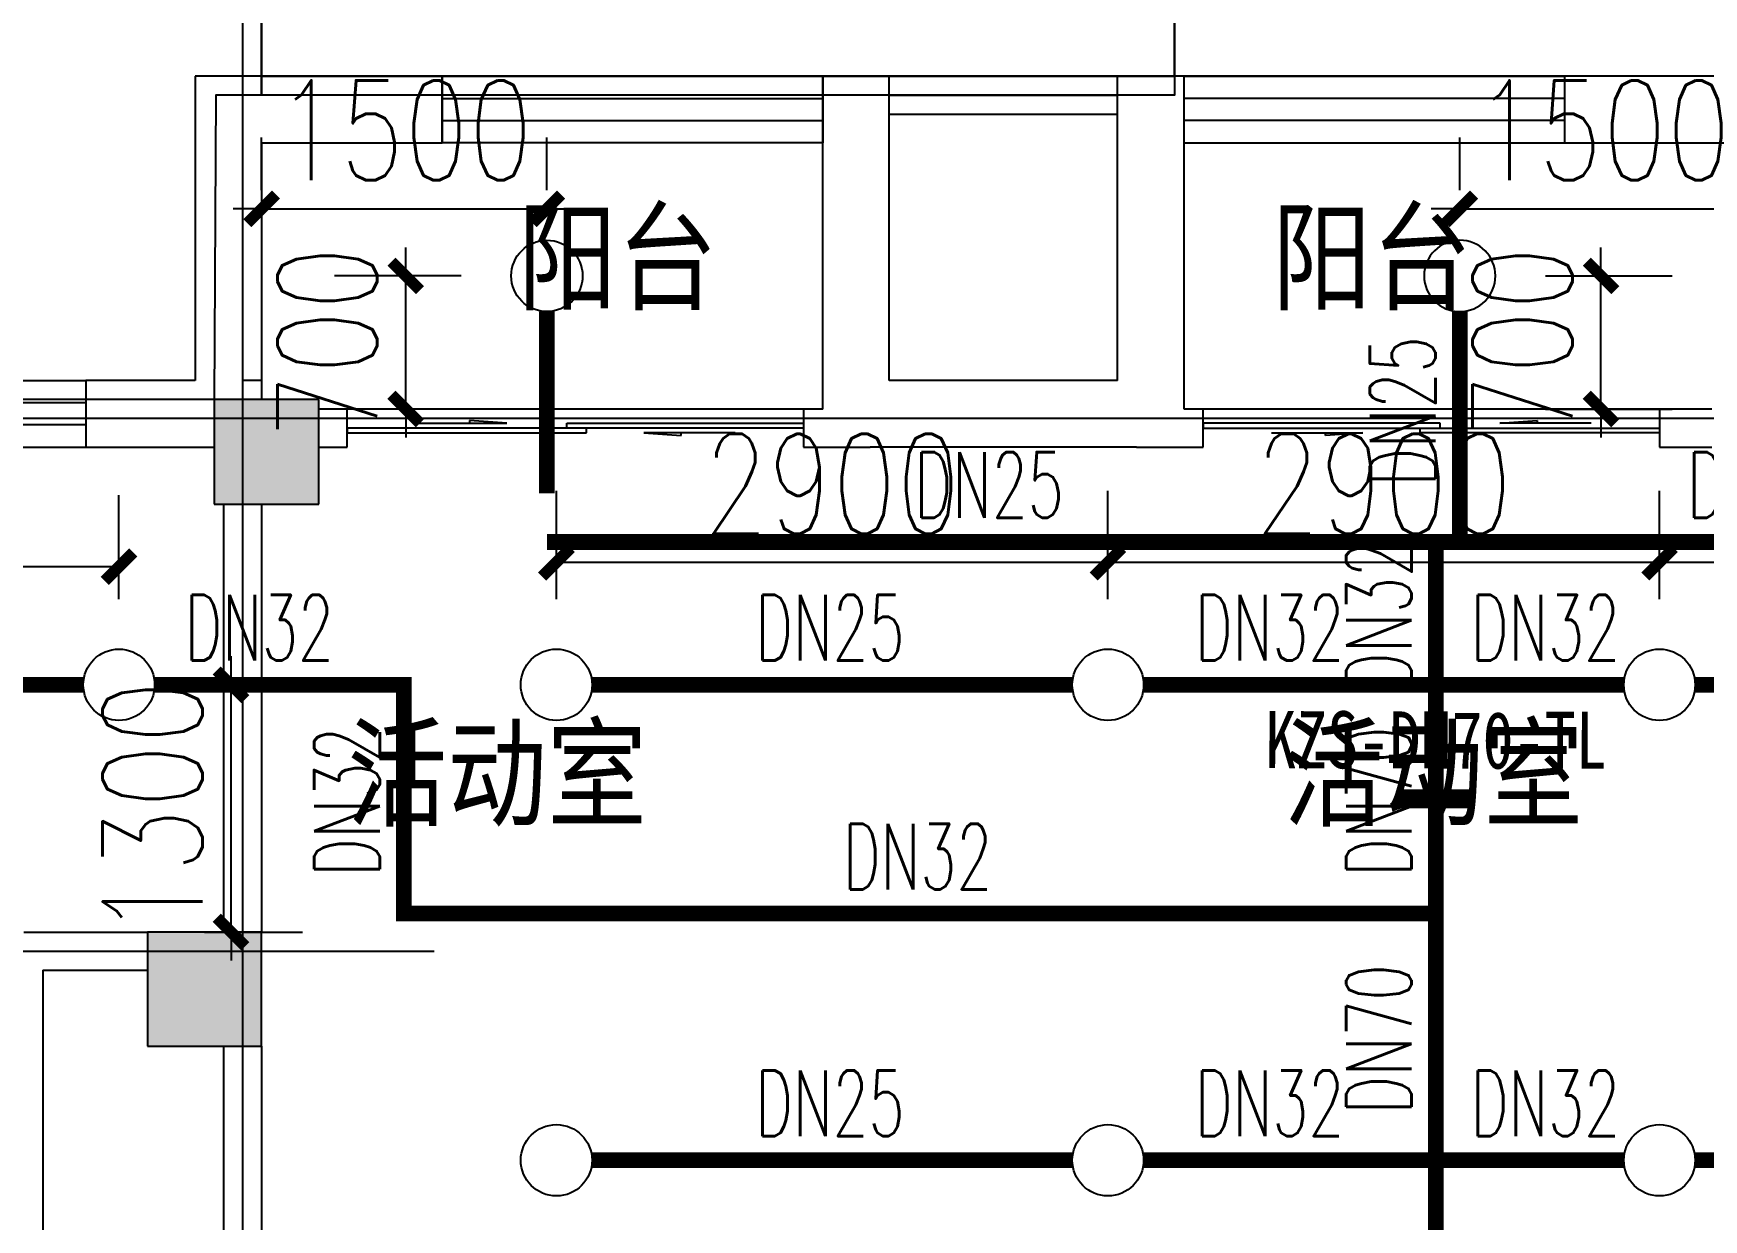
# Model space of a CAD drawing. Extents: x 0 to 2838408, y -923048 to 203859.
# Drawn here: x 2739663 to 2748444, y -195704 to -189467 of the extents above; entities that cross this region are included whole.
import ezdxf
from ezdxf.enums import TextEntityAlignment as Align

# ---------------------------------------------------------------- set-up
doc = ezdxf.new("R2010")
doc.units = 0
doc.header["$LTSCALE"] = 1000
for name, color, linetype in [('COLUMN', 9, 'Continuous'), ('DIM_喷淋', 3, 'Continuous'), ('DOTE', 8, 'Continuous'), ('E2-栏杆', 92, 'Continuous'), ('E2-楼梯、坡道', 52, 'Continuous'), ('EQUIP_喷头', 7, 'Continuous'), ('GROUND', 2, 'Continuous'), ('PIPE-喷淋', 6, 'Continuous'), ('PUB_HATCH', 8, 'Continuous'), ('PUB_TEXT', 7, 'Continuous'), ('TEXT_喷淋', 7, 'Continuous'), ('TWT_DIM', 3, 'Continuous'), ('WALL', 9, 'Continuous'), ('WINDOW', 4, 'Continuous'), ('XREF', 8, 'Continuous'), ('抗震支吊架', 2, 'Continuous')]:
    doc.layers.add(name, color=color, linetype=linetype)
doc.styles.add('_TCH_DIM_T3', font='SIMPLEX', dxfattribs={"width": 0.75, "bigfont": 'HZTXT'})
doc.styles.add('_TWT_PIPEDN', font='SIMPLEX', dxfattribs={"width": 0.8, "height": 2.3, "bigfont": 'HZTXT'})
doc.styles.add('kzcad', font='', dxfattribs={"width": 0.8})
doc.styles.get("Standard").update_dxf_attribs({"font": 'geniso.shx', "bigfont": 'hztxt.shx'})
doc.styles.get('kzcad').set_extended_font_data('SimSun')
doc.dimstyles.new('_TWT_ARCH&&150', dxfattribs={"dimtxt": 525, "dimasz": 150, "dimexe": 375, "dimexo": 450, "dimgap": 150, "dimtad": 1, "dimdec": 0, "dimzin": 0, "dimdsep": 46, "dimtxsty": '_TCH_DIM_T3', "dimblk": 'ARCHTICK', "dimcen": 0.09, "dimclrt": 7, "dimazin": 2, "dimtfac": 1, "dimtdec": 0, "dimtix": 1, "dimtmove": 2, "dimatfit": 3, "dimfxl": 1, "dimtolj": 1, "dimtzin": 0, "dimarcsym": 0})

# ---------------------------------------------------------------- blocks, each defined once
blk = doc.blocks.new('$WINLIB2D$00000001')
at = {"color": 0}
for points in [[(-0.5, 0.5), (-0.5, -0.5)], [(-0.5, 0.5), (0.5, 0.5)], [(0.5, -0.5), (0.5, 0.5)], [(0.5, 0.1667), (-0.5, 0.1667)], [(0.5, -0.1667), (-0.5, -0.1667)], [(-0.5, -0.5), (0.5, -0.5)]]:
    blk.add_lwpolyline(points, dxfattribs=at)
blk = doc.blocks.new('$DorLib2D$00000131')
at = {"color": 0, "linetype": 'Continuous'}
for p, q in [((0.15, 0.125), (0.2319, 0.1973)), ((0.2319, 0.1973), (0.2319, 0.125)), ((-0.5, 0.125), (-0.5, 0)), ((0.0192, 0.125), (-0.5, 0.125)), ((0.0192, 0), (0.0192, 0.125)), ((0.35, 0.125), (0.15, 0.125)), ((-0.5, 0), (0.0192, 0)), ((-0.024, 0), (0.5, 0)), ((-0.024, -0.125), (-0.024, 0)), ((0.5, 0), (0.5, -0.125)), ((-0.35, -0.125), (-0.15, -0.125)), ((-0.2319, -0.1973), (-0.2319, -0.125)), ((-0.15, -0.125), (-0.2319, -0.1973)), ((0.5, -0.125), (-0.024, -0.125))]:
    blk.add_line(p, q, dxfattribs=at)
blk = doc.blocks.new('1F1')
at = {"layer": 'PUB_HATCH'}
for points in [[(2405116.7, -191392.2), (2404566.7, -191392.2), (2404566.7, -191942.2), (2405116.7, -191942.2)], [(2404816.7, -194192.2), (2404216.7, -194192.2), (2404216.7, -194792.2), (2404816.7, -194792.2)]]:
    blk.add_hatch(color=256, dxfattribs=at).paths.add_polyline_path(points)
at = {"layer": 'COLUMN'}
for p, q in [((2405116.7, -191392.2), (2404566.7, -191392.2)), ((2404566.7, -191392.2), (2404566.7, -191942.2)), ((2405116.7, -191942.2), (2405116.7, -191392.2)), ((2404566.7, -191942.2), (2405116.7, -191942.2)), ((2404816.7, -194192.2), (2404216.7, -194192.2)), ((2404216.7, -194192.2), (2404216.7, -194792.2)), ((2404816.7, -194792.2), (2404816.7, -194192.2)), ((2404216.7, -194792.2), (2404816.7, -194792.2))]:
    blk.add_line(p, q, dxfattribs=at)
at = {"layer": 'DOTE'}
for p, q in [((2404716.7, -187892.2), (2404716.7, -271092.2)), ((2453916.7, -191492.2), (2343216.7, -191492.2)), ((2392758.5, -194292.2), (2405723.1, -194292.2))]:
    blk.add_line(p, q, dxfattribs=at)
at = {"layer": 'E2-栏杆'}
for points in [[(2408116.7, -189792.2), (2409316.7, -189792.2)], [(2408116.7, -189892.2), (2409316.7, -189892.2)]]:
    blk.add_lwpolyline(points, dxfattribs=at)
at = {"layer": 'E2-楼梯、坡道'}
for points in [[(2393316.7, -191392.2), (2393316.7, -189792.2), (2393116.7, -189792.2), (2393116.7, -188292.2), (2404816.7, -188292.2), (2404816.7, -189792.2), (2404576.7, -189792.2), (2404566.7, -191392.2)], [(2404816.7, -188392.2), (2409616.7, -188392.2), (2409616.7, -189692.2), (2404816.7, -189692.2)], [(2409616.7, -189692.2), (2409616.7, -189792.2), (2404816.7, -189792.2), (2404816.7, -189692.2)]]:
    blk.add_lwpolyline(points, close=True, dxfattribs=at)
at = {"layer": 'GROUND'}
blk.add_line((2409616.7, -189692.2), (2409616.7, -188492.2), dxfattribs=at)
blk.add_lwpolyline([(2436359.3, -189692.2), (2409616.7, -189692.2)], dxfattribs=at)
at = {"layer": 'WALL'}
for p, q in [((2405766.7, -189692.2), (2404466.7, -189692.2)), ((2404466.7, -189692.2), (2404466.7, -191292.2)), ((2405766.7, -190042.2), (2405766.7, -189692.2)), ((2408116.7, -189692.2), (2407766.7, -189692.2)), ((2407766.7, -189692.2), (2407766.7, -190042.2)), ((2408116.7, -191292.2), (2408116.7, -189692.2)), ((2409316.7, -191292.2), (2409316.7, -189692.2)), ((2409666.7, -189692.2), (2409316.7, -189692.2)), ((2409666.7, -190042.2), (2409666.7, -189692.2)), ((2412716.7, -189692.2), (2411666.7, -189692.2)), ((2411666.7, -189692.2), (2411666.7, -190042.2)), ((2404816.7, -190042.2), (2405766.7, -190042.2)), ((2404816.7, -190042.2), (2404816.7, -191392.2)), ((2407766.7, -191442.2), (2407766.7, -190042.2)), ((2409666.7, -191442.2), (2409666.7, -190042.2)), ((2411666.7, -190042.2), (2412616.7, -190042.2)), ((2404466.7, -191292.2), (2403891.7, -191292.2)), ((2403891.7, -191292.2), (2403891.7, -191642.2)), ((2404816.7, -191292.2), (2404716.7, -191292.2)), ((2404716.7, -191292.2), (2404716.7, -191392.2)), ((2409316.7, -191292.2), (2408116.7, -191292.2)), ((2405266.7, -191442.2), (2405116.7, -191442.2)), ((2405266.7, -191642.2), (2405266.7, -191442.2)), ((2407766.7, -191442.2), (2407666.7, -191442.2)), ((2407666.7, -191442.2), (2407666.7, -191642.2)), ((2409766.7, -191442.2), (2409666.7, -191442.2)), ((2409766.7, -191642.2), (2409766.7, -191442.2)), ((2412441.7, -191442.2), (2412166.7, -191442.2)), ((2412166.7, -191442.2), (2412166.7, -191642.2)), ((2404666.7, -191492.2), (2404666.7, -191492.2)), ((2404691.7, -191492.2), (2404691.7, -191492.2)), ((2404716.7, -191492.2), (2404716.7, -191492.2)), ((2403891.7, -191642.2), (2404566.7, -191642.2)), ((2405116.7, -191642.2), (2405266.7, -191642.2)), ((2407666.7, -191642.2), (2408016.7, -191642.2)), ((2409416.7, -191642.2), (2408016.7, -191642.2)), ((2409416.7, -191642.2), (2409766.7, -191642.2)), ((2412166.7, -191642.2), (2412441.7, -191642.2)), ((2404616.7, -191942.2), (2404616.7, -194192.2)), ((2404816.7, -191942.2), (2404816.7, -194192.2)), ((2403566.7, -194192.2), (2404216.7, -194192.2)), ((2403666.7, -194392.2), (2404216.7, -194392.2)), ((2403666.7, -194392.2), (2403666.7, -196742.2)), ((2404616.7, -194792.2), (2404616.7, -196592.2)), ((2404816.7, -194792.2), (2404816.7, -196592.2))]:
    blk.add_line(p, q, dxfattribs=at)
at = {"layer": 'WINDOW'}
for p, q in [((2407666.7, -191442.2), (2405266.7, -191442.2)), ((2412166.7, -191442.2), (2409766.7, -191442.2))]:
    blk.add_line(p, q, dxfattribs=at)
at = {"layer": 'WINDOW', "rotation": 180}
for name, p, xscale, yscale, zscale in [('$WINLIB2D$00000001', (2406766.7, -189867.2), 2000, 350, 2000), ('$WINLIB2D$00000001', (2410666.7, -189867.2), -2000, 350, -2000), ('$DorLib2D$00000131', (2406466.7, -191542.2), 2400, -200, 2400), ('$DorLib2D$00000131', (2410966.7, -191542.2), -2400, -200, -2400)]:
    blk.add_blockref(name, p, dxfattribs=dict(at, xscale=xscale, yscale=yscale, zscale=zscale))
at = {"layer": 'WINDOW', "xscale": 1800, "yscale": -350, "zscale": 1800}
blk.add_blockref('$WINLIB2D$00000001', (2402991.7, -191467.2), dxfattribs=at)
at = {"layer": 'PUB_TEXT'}
for s, p in [('阳台', (2406162.1, -190924.1)), ('阳台', (2410129.2, -190924.1)), ('活动室', (2405267.2, -193638.3)), ('活动室', (2410190.8, -193638.3))]:
    blk.add_text(s, height=525, dxfattribs=at).set_placement(p)
blk = doc.blocks.new('_ArchTick')
at = {"color": 0, "linetype": 'ByBlock', "const_width": 0.4}
blk.add_lwpolyline([(-0.5, -0.5), (0.5, 0.5)], dxfattribs=at)
blk = doc.blocks.new('*D1476')
at = {"layer": 'Defpoints', "color": 0, "linetype": 'ByBlock', "transparency": 16777216}
for p in [(2747162.5, -190742.2), (2747904.8, -190742.2), (2747162.5, -191442.2)]:
    blk.add_point(p, dxfattribs=at)
at = {"layer": 'TWT_DIM', "color": 0, "linetype": 'ByBlock', "lineweight": -2, "transparency": 16777216}
for p, q in [((2747904.8, -190742.2), (2747904.8, -190592.2)), ((2747612.5, -190742.2), (2748279.8, -190742.2)), ((2747904.8, -191442.2), (2747904.8, -190742.2)), ((2747612.5, -191442.2), (2748279.8, -191442.2)), ((2747904.8, -191442.2), (2747904.8, -191592.2))]:
    blk.add_line(p, q, dxfattribs=at)
at = {"layer": 'TWT_DIM', "color": 0, "linetype": 'ByBlock', "lineweight": -2, "transparency": 16777216, "xscale": 150, "yscale": 150, "zscale": 150}
for p, rotation in [((2747904.8, -190742.2), 270), ((2747904.8, -191442.2), 90)]:
    blk.add_blockref('_ArchTick', p, dxfattribs=dict(at, rotation=rotation))
at = {"layer": 'TWT_DIM', "color": 7, "linetype": 'ByBlock', "transparency": 16777216, "insert": (2747492.3, -191092.2), "char_height": 525, "attachment_point": 5, "rotation": 90, "style": '_TCH_DIM_T3'}
blk.add_mtext('\\A1;700', dxfattribs=at)
blk = doc.blocks.new('*D1477')
at = {"layer": 'Defpoints', "color": 0, "linetype": 'ByBlock', "transparency": 16777216}
for p in [(2748662.5, -190389.4), (2747162.5, -190742.2), (2748662.5, -190742.2)]:
    blk.add_point(p, dxfattribs=at)
at = {"layer": 'TWT_DIM', "color": 0, "linetype": 'ByBlock', "lineweight": -2, "transparency": 16777216}
for p, q in [((2747162.5, -190292.2), (2747162.5, -190014.4)), ((2748662.5, -190292.2), (2748662.5, -190014.4)), ((2747162.5, -190389.4), (2747012.5, -190389.4)), ((2747162.5, -190389.4), (2748662.5, -190389.4)), ((2748662.5, -190389.4), (2748812.5, -190389.4))]:
    blk.add_line(p, q, dxfattribs=at)
at = {"layer": 'TWT_DIM', "color": 0, "linetype": 'ByBlock', "lineweight": -2, "transparency": 16777216, "xscale": 150, "yscale": 150, "zscale": 150}
blk.add_blockref('_ArchTick', (2747162.5, -190389.4), dxfattribs=at)
at = {"layer": 'TWT_DIM', "color": 0, "linetype": 'ByBlock', "lineweight": -2, "transparency": 16777216, "xscale": 150, "yscale": 150, "zscale": 150, "rotation": 180}
blk.add_blockref('_ArchTick', (2748662.5, -190389.4), dxfattribs=at)
at = {"layer": 'TWT_DIM', "color": 7, "linetype": 'ByBlock', "transparency": 16777216, "insert": (2747912.5, -189976.9), "char_height": 525, "attachment_point": 5, "style": '_TCH_DIM_T3'}
blk.add_mtext('\\A1;1500', dxfattribs=at)
blk = doc.blocks.new('*D1478')
at = {"layer": 'Defpoints', "color": 0, "linetype": 'ByBlock', "transparency": 16777216}
for p in [(2741620.3, -190742.2), (2742362.5, -190742.2), (2742362.5, -191442.2)]:
    blk.add_point(p, dxfattribs=at)
at = {"layer": 'TWT_DIM', "color": 0, "linetype": 'ByBlock', "lineweight": -2, "transparency": 16777216}
for p, q in [((2741620.3, -190742.2), (2741620.3, -190592.2)), ((2741912.5, -190742.2), (2741245.3, -190742.2)), ((2741620.3, -191442.2), (2741620.3, -190742.2)), ((2741912.5, -191442.2), (2741245.3, -191442.2)), ((2741620.3, -191442.2), (2741620.3, -191592.2))]:
    blk.add_line(p, q, dxfattribs=at)
at = {"layer": 'TWT_DIM', "color": 0, "linetype": 'ByBlock', "lineweight": -2, "transparency": 16777216, "xscale": 150, "yscale": 150, "zscale": 150}
for p, rotation in [((2741620.3, -190742.2), 270), ((2741620.3, -191442.2), 90)]:
    blk.add_blockref('_ArchTick', p, dxfattribs=dict(at, rotation=rotation))
at = {"layer": 'TWT_DIM', "color": 7, "linetype": 'ByBlock', "transparency": 16777216, "insert": (2741207.8, -191092.2), "char_height": 525, "attachment_point": 5, "rotation": 90, "style": '_TCH_DIM_T3'}
blk.add_mtext('\\A1;700', dxfattribs=at)
blk = doc.blocks.new('*D1479')
at = {"layer": 'Defpoints', "color": 0, "linetype": 'ByBlock', "transparency": 16777216}
for p in [(2742362.5, -190389.4), (2740862.5, -190742.2), (2742362.5, -190742.2)]:
    blk.add_point(p, dxfattribs=at)
at = {"layer": 'TWT_DIM', "color": 0, "linetype": 'ByBlock', "lineweight": -2, "transparency": 16777216}
for p, q in [((2740862.5, -190292.2), (2740862.5, -190014.4)), ((2742362.5, -190292.2), (2742362.5, -190014.4)), ((2740862.5, -190389.4), (2740712.5, -190389.4)), ((2740862.5, -190389.4), (2742362.5, -190389.4)), ((2742362.5, -190389.4), (2742512.5, -190389.4))]:
    blk.add_line(p, q, dxfattribs=at)
at = {"layer": 'TWT_DIM', "color": 0, "linetype": 'ByBlock', "lineweight": -2, "transparency": 16777216, "xscale": 150, "yscale": 150, "zscale": 150}
blk.add_blockref('_ArchTick', (2740862.5, -190389.4), dxfattribs=at)
at = {"layer": 'TWT_DIM', "color": 0, "linetype": 'ByBlock', "lineweight": -2, "transparency": 16777216, "xscale": 150, "yscale": 150, "zscale": 150, "rotation": 180}
blk.add_blockref('_ArchTick', (2742362.5, -190389.4), dxfattribs=at)
at = {"layer": 'TWT_DIM', "color": 7, "linetype": 'ByBlock', "transparency": 16777216, "insert": (2741612.5, -189976.9), "char_height": 525, "attachment_point": 5, "style": '_TCH_DIM_T3'}
blk.add_mtext('\\A1;1500', dxfattribs=at)
blk = doc.blocks.new('*D3042')
at = {"layer": 'Defpoints', "color": 0, "linetype": 'ByBlock', "transparency": 16777216}
for p in [(2745312.5, -192247.9), (2742412.5, -192892.2), (2745312.5, -192892.2)]:
    blk.add_point(p, dxfattribs=at)
at = {"layer": 'DIM_喷淋', "color": 0, "linetype": 'ByBlock', "lineweight": -2, "transparency": 16777216}
for p, q in [((2742412.5, -192442.2), (2742412.5, -191872.9)), ((2745312.5, -192442.2), (2745312.5, -191872.9)), ((2742412.5, -192247.9), (2745312.5, -192247.9))]:
    blk.add_line(p, q, dxfattribs=at)
at = {"layer": 'DIM_喷淋', "color": 0, "linetype": 'ByBlock', "lineweight": -2, "transparency": 16777216, "xscale": 150, "yscale": 150, "zscale": 150, "rotation": 180}
blk.add_blockref('_ArchTick', (2742412.5, -192247.9), dxfattribs=at)
at = {"layer": 'DIM_喷淋', "color": 0, "linetype": 'ByBlock', "lineweight": -2, "transparency": 16777216, "xscale": 150, "yscale": 150, "zscale": 150}
blk.add_blockref('_ArchTick', (2745312.5, -192247.9), dxfattribs=at)
at = {"layer": 'DIM_喷淋', "color": 7, "linetype": 'ByBlock', "transparency": 16777216, "insert": (2743862.5, -191835.4), "char_height": 525, "attachment_point": 5, "style": '_TCH_DIM_T3'}
blk.add_mtext('\\A1;2900', dxfattribs=at)
blk = doc.blocks.new('*D3043')
at = {"layer": 'Defpoints', "color": 0, "linetype": 'ByBlock', "transparency": 16777216}
for p in [(2748212.5, -192247.9), (2745312.5, -192892.2), (2748212.5, -192892.2)]:
    blk.add_point(p, dxfattribs=at)
at = {"layer": 'DIM_喷淋', "color": 0, "linetype": 'ByBlock', "lineweight": -2, "transparency": 16777216}
for p, q in [((2745312.5, -192442.2), (2745312.5, -191872.9)), ((2748212.5, -192442.2), (2748212.5, -191872.9)), ((2745312.5, -192247.9), (2748212.5, -192247.9))]:
    blk.add_line(p, q, dxfattribs=at)
at = {"layer": 'DIM_喷淋', "color": 0, "linetype": 'ByBlock', "lineweight": -2, "transparency": 16777216, "xscale": 150, "yscale": 150, "zscale": 150, "rotation": 180}
blk.add_blockref('_ArchTick', (2745312.5, -192247.9), dxfattribs=at)
at = {"layer": 'DIM_喷淋', "color": 0, "linetype": 'ByBlock', "lineweight": -2, "transparency": 16777216, "xscale": 150, "yscale": 150, "zscale": 150}
blk.add_blockref('_ArchTick', (2748212.5, -192247.9), dxfattribs=at)
at = {"layer": 'DIM_喷淋', "color": 7, "linetype": 'ByBlock', "transparency": 16777216, "insert": (2746762.5, -191835.4), "char_height": 525, "attachment_point": 5, "style": '_TCH_DIM_T3'}
blk.add_mtext('\\A1;2900', dxfattribs=at)
blk = doc.blocks.new('*D3044')
at = {"layer": 'Defpoints', "color": 0, "linetype": 'ByBlock', "transparency": 16777216}
for p in [(2751112.5, -192247.9), (2748212.5, -192892.2), (2751112.5, -192892.2)]:
    blk.add_point(p, dxfattribs=at)
at = {"layer": 'DIM_喷淋', "color": 0, "linetype": 'ByBlock', "lineweight": -2, "transparency": 16777216}
for p, q in [((2748212.5, -192442.2), (2748212.5, -191872.9)), ((2751112.5, -192442.2), (2751112.5, -191872.9)), ((2748212.5, -192247.9), (2751112.5, -192247.9))]:
    blk.add_line(p, q, dxfattribs=at)
at = {"layer": 'DIM_喷淋', "color": 0, "linetype": 'ByBlock', "lineweight": -2, "transparency": 16777216, "xscale": 150, "yscale": 150, "zscale": 150, "rotation": 180}
blk.add_blockref('_ArchTick', (2748212.5, -192247.9), dxfattribs=at)
at = {"layer": 'DIM_喷淋', "color": 0, "linetype": 'ByBlock', "lineweight": -2, "transparency": 16777216, "xscale": 150, "yscale": 150, "zscale": 150}
blk.add_blockref('_ArchTick', (2751112.5, -192247.9), dxfattribs=at)
at = {"layer": 'DIM_喷淋', "color": 7, "linetype": 'ByBlock', "transparency": 16777216, "insert": (2749662.5, -191835.4), "char_height": 525, "attachment_point": 5, "style": '_TCH_DIM_T3'}
blk.add_mtext('\\A1;2900', dxfattribs=at)
blk = doc.blocks.new('*D3046')
at = {"layer": 'Defpoints', "color": 0, "linetype": 'ByBlock', "transparency": 16777216}
for p in [(2740112.5, -192892.2), (2740701.7, -192892.2), (2740112.5, -194192.2)]:
    blk.add_point(p, dxfattribs=at)
at = {"layer": 'TWT_DIM', "color": 0, "linetype": 'ByBlock', "lineweight": -2, "transparency": 16777216}
for p, q in [((2740701.7, -192892.2), (2740701.7, -192742.2)), ((2740562.5, -192892.2), (2741076.7, -192892.2)), ((2740701.7, -194192.2), (2740701.7, -192892.2)), ((2740562.5, -194192.2), (2741076.7, -194192.2)), ((2740701.7, -194192.2), (2740701.7, -194342.2))]:
    blk.add_line(p, q, dxfattribs=at)
at = {"layer": 'TWT_DIM', "color": 0, "linetype": 'ByBlock', "lineweight": -2, "transparency": 16777216, "xscale": 150, "yscale": 150, "zscale": 150}
for p, rotation in [((2740701.7, -192892.2), 270), ((2740701.7, -194192.2), 90)]:
    blk.add_blockref('_ArchTick', p, dxfattribs=dict(at, rotation=rotation))
at = {"layer": 'TWT_DIM', "color": 7, "linetype": 'ByBlock', "transparency": 16777216, "insert": (2740289.2, -193542.2), "char_height": 525, "attachment_point": 5, "rotation": 90, "style": '_TCH_DIM_T3'}
blk.add_mtext('\\A1;1300', dxfattribs=at)
blk = doc.blocks.new('*D3048')
at = {"layer": 'Defpoints', "color": 0, "linetype": 'ByBlock', "transparency": 16777216}
for p in [(2740112.5, -192270.9), (2737712.5, -192892.2), (2740112.5, -192892.2)]:
    blk.add_point(p, dxfattribs=at)
at = {"layer": 'DIM_喷淋', "color": 0, "linetype": 'ByBlock', "lineweight": -2, "transparency": 16777216}
for p, q in [((2737712.5, -192442.2), (2737712.5, -191895.9)), ((2740112.5, -192442.2), (2740112.5, -191895.9)), ((2737712.5, -192270.9), (2740112.5, -192270.9))]:
    blk.add_line(p, q, dxfattribs=at)
at = {"layer": 'DIM_喷淋', "color": 0, "linetype": 'ByBlock', "lineweight": -2, "transparency": 16777216, "xscale": 150, "yscale": 150, "zscale": 150, "rotation": 180}
blk.add_blockref('_ArchTick', (2737712.5, -192270.9), dxfattribs=at)
at = {"layer": 'DIM_喷淋', "color": 0, "linetype": 'ByBlock', "lineweight": -2, "transparency": 16777216, "xscale": 150, "yscale": 150, "zscale": 150}
blk.add_blockref('_ArchTick', (2740112.5, -192270.9), dxfattribs=at)
at = {"layer": 'DIM_喷淋', "color": 7, "linetype": 'ByBlock', "transparency": 16777216, "insert": (2738912.5, -191858.4), "char_height": 525, "attachment_point": 5, "style": '_TCH_DIM_T3'}
blk.add_mtext('\\A1;2400', dxfattribs=at)
blk = doc.blocks.new('$TwtSys$00000125')
blk.add_circle((0, 0, 0), 1)

msp = doc.modelspace()

# ---------------------------------------------------------------- hatches: boundary and pattern name
at = {"layer": 'PIPE-喷淋', "linetype": 'ByBlock'}
for points in [[(2741611, -192892.2), (2741611, -192850.9), (2741652.3, -192850.9)], [(2741611, -192892.2), (2741652.3, -192892.2), (2741652.3, -192850.9)], [(2741611, -194095.4), (2741569.8, -194095.4), (2741569.8, -194136.7)], [(2741611, -194095.4), (2741611, -194136.7), (2741569.8, -194136.7)]]:
    msp.add_hatch(color=256, dxfattribs=at).paths.add_polyline_path(points)

# ---------------------------------------------------------------- linework, layer by layer
at = {"layer": 'PIPE-喷淋', "linetype": 'ByBlock', "ltscale": 1.5, "const_width": 82.5}
for points in [[(2742362.5, -190929.7), (2742362.5, -191886)], [(2747162.5, -190929.7), (2747162.5, -192141.4)], [(2742362.5, -192141.4), (2747036.7, -192141.4)], [(2747036.7, -192141.4), (2747162.5, -192141.4)], [(2747036.7, -192141.4), (2747036.7, -192892.2)], [(2747162.5, -192141.4), (2750362.5, -192141.4)], [(2737900, -192892.2), (2739925, -192892.2)], [(2740300, -192892.2), (2741611, -192892.2)], [(2741611, -192892.2), (2741611, -194095.4)], [(2742600, -192892.2), (2745125, -192892.2)], [(2745500, -192892.2), (2747036.7, -192892.2)], [(2747036.7, -192892.2), (2747036.7, -194095.4)], [(2747036.7, -192892.2), (2748025, -192892.2)], [(2748400, -192892.2), (2750925, -192892.2)], [(2741611, -194095.4), (2747036.7, -194095.4)], [(2747036.7, -194095.4), (2747036.7, -195392.2)], [(2742600, -195392.2), (2745125, -195392.2)], [(2745500, -195392.2), (2747036.7, -195392.2)], [(2747036.7, -195392.2), (2748025, -195392.2)], [(2747036.7, -195392.2), (2747036.7, -197792.2)], [(2748400, -195392.2), (2750925, -195392.2)]]:
    msp.add_lwpolyline(points, dxfattribs=at)
at = {"layer": '抗震支吊架', "color": 4, "const_width": 100}
msp.add_lwpolyline([(2746836.7, -193492.2), (2747236.7, -193492.2)], dxfattribs=at)

# ---------------------------------------------------------------- block references
at = {"layer": 'EQUIP_喷头', "linetype": 'ByBlock', "xscale": 187.5, "yscale": 187.5, "zscale": 187.5}
for p in [(2742362.5, -190742.2), (2740112.5, -192892.2), (2742412.5, -192892.2), (2745312.5, -192892.2), (2748212.5, -192892.2), (2742412.5, -195392.2), (2745312.5, -195392.2), (2748212.5, -195392.2)]:
    msp.add_blockref('$TwtSys$00000125', p, dxfattribs=at)
at = {"layer": 'EQUIP_喷头', "linetype": 'ByBlock', "xscale": 187.5, "yscale": -187.5, "zscale": 187.5, "rotation": 180}
msp.add_blockref('$TwtSys$00000125', (2747162.5, -190742.2), dxfattribs=at)
at = {"layer": 'XREF'}
msp.add_blockref('1F1', (336045.8, 0), dxfattribs=at)

# ---------------------------------------------------------------- texts
at = {"layer": 'TEXT_喷淋', "color": 251, "linetype": 'ByBlock', "style": '_TWT_PIPEDN', "width": 0.64}
for s, p in [('DN25', (2747035, -191846.6)), ('DN32', (2746909.2, -192921.6)), ('DN32', (2741483.5, -193898.6))]:
    msp.add_text(s, height=345, rotation=90, dxfattribs=at).set_placement(p)
for s, p in [('DN25', (2744294.8, -192013.9)), ('DN25', (2748357.7, -192013.9)), ('DN32', (2740457, -192764.7)), ('DN25', (2743457.7, -192764.7)), ('DN32', (2745769.8, -192764.7)), ('DN32', (2747219.8, -192764.7)), ('DN32', (2743919, -193967.9)), ('DN25', (2743457.7, -195264.7)), ('DN32', (2745769.8, -195264.7)), ('DN32', (2747219.8, -195264.7))]:
    msp.add_text(s, height=345, dxfattribs=at).set_placement(p)
at = {"layer": 'TEXT_喷淋', "linetype": 'ByBlock', "style": '_TWT_PIPEDN', "width": 0.64}
for p in [(2746909.2, -193898.6), (2746909.2, -195148.6)]:
    msp.add_text('DN70', height=345, rotation=90, dxfattribs=at).set_placement(p)
at = {"layer": '抗震支吊架', "color": 4, "style": 'kzcad', "width": 0.8}
msp.add_text('KZS-DN70-TL', height=300, rotation=359.88539, dxfattribs=at).set_placement((2747036.7, -193332.2), align=Align.CENTER)

# ---------------------------------------------------------------- dimensions: what is measured, and where the dimension line sits
at = {"layer": 'DIM_喷淋', "linetype": 'ByBlock'}
for p1, p2, distance, picture, middle in [((2737712.5, -192892.2), (2740112.5, -192892.2), 621.3, '*D3048', (2738912.5, -191858.4)), ((2742412.5, -192892.2), (2745312.5, -192892.2), 644.3, '*D3042', (2743862.5, -191835.4)), ((2745312.5, -192892.2), (2748212.5, -192892.2), 644.3, '*D3043', (2746762.5, -191835.4)), ((2748212.5, -192892.2), (2751112.5, -192892.2), 644.3, '*D3044', (2749662.5, -191835.4))]:
    dim = msp.add_aligned_dim(p1=p1, p2=p2, distance=distance, dimstyle='_TWT_ARCH&&150', dxfattribs=at)
    dim.commit()
    dim.dimension.update_dxf_attribs({"geometry": picture, "text_midpoint": middle})
at = {"layer": 'TWT_DIM', "linetype": 'ByBlock'}
for p1, p2, distance, picture, middle in [((2740862.5, -190742.2), (2742362.5, -190742.2), 352.8, '*D1479', (2741612.5, -189976.9)), ((2747162.5, -190742.2), (2748662.5, -190742.2), 352.8, '*D1477', (2747912.5, -189976.9)), ((2742362.5, -191442.2), (2742362.5, -190742.2), 742.3, '*D1478', (2741207.8, -191092.2)), ((2747162.5, -191442.2), (2747162.5, -190742.2), -742.3, '*D1476', (2747492.3, -191092.2)), ((2740112.5, -194192.2), (2740112.5, -192892.2), -589.2, '*D3046', (2740289.2, -193542.2))]:
    dim = msp.add_aligned_dim(p1=p1, p2=p2, distance=distance, dimstyle='_TWT_ARCH&&150', dxfattribs=at)
    dim.commit()
    dim.dimension.update_dxf_attribs({"geometry": picture, "text_midpoint": middle})

doc.saveas('drawing.dxf')
